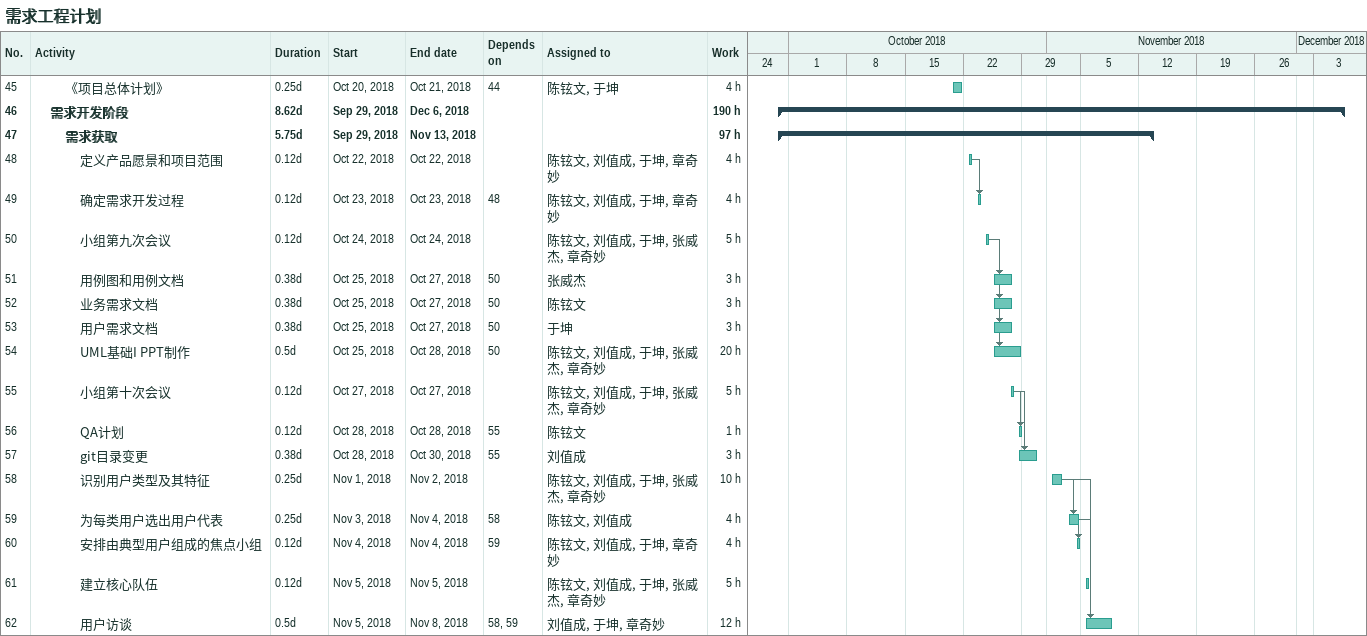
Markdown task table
需求工程计划

| ID | Level | Task | Duration | Start | Finish | Predecessors | Resources | Work (h) |
|---|---|---|---|---|---|---|---|---|
| 45 | 3 | 《项目总体计划》 | 0.25d | 2018-10-20 | 2018-10-21 | 44 | 陈铉文, 于坤 | 4 |
| 46 | 2 | **需求开发阶段** | 8.62d | 2018-09-29 | 2018-12-06 |  |  | 190 |
| 47 | 3 | **需求获取** | 5.75d | 2018-09-29 | 2018-11-13 |  |  | 97 |
| 48 | 4 | 定义产品愿景和项目范围 | 0.12d | 2018-10-22 | 2018-10-22 |  | 陈铉文, 刘值成, 于坤, 章奇妙 | 4 |
| 49 | 4 | 确定需求开发过程 | 0.12d | 2018-10-23 | 2018-10-23 | 48 | 陈铉文, 刘值成, 于坤, 章奇妙 | 4 |
| 50 | 4 | 小组第九次会议 | 0.12d | 2018-10-24 | 2018-10-24 |  | 陈铉文, 刘值成, 于坤, 张威杰, 章奇妙 | 5 |
| 51 | 4 | 用例图和用例文档 | 0.38d | 2018-10-25 | 2018-10-27 | 50 | 张威杰 | 3 |
| 52 | 4 | 业务需求文档 | 0.38d | 2018-10-25 | 2018-10-27 | 50 | 陈铉文 | 3 |
| 53 | 4 | 用户需求文档 | 0.38d | 2018-10-25 | 2018-10-27 | 50 | 于坤 | 3 |
| 54 | 4 | UML基础I PPT制作 | 0.5d | 2018-10-25 | 2018-10-28 | 50 | 陈铉文, 刘值成, 于坤, 张威杰, 章奇妙 | 20 |
| 55 | 4 | 小组第十次会议 | 0.12d | 2018-10-27 | 2018-10-27 |  | 陈铉文, 刘值成, 于坤, 张威杰, 章奇妙 | 5 |
| 56 | 4 | QA计划 | 0.12d | 2018-10-28 | 2018-10-28 | 55 | 陈铉文 | 1 |
| 57 | 4 | git目录变更 | 0.38d | 2018-10-28 | 2018-10-30 | 55 | 刘值成 | 3 |
| 58 | 4 | 识别用户类型及其特征 | 0.25d | 2018-11-01 | 2018-11-02 |  | 陈铉文, 刘值成, 于坤, 张威杰, 章奇妙 | 10 |
| 59 | 4 | 为每类用户选出用户代表 | 0.25d | 2018-11-03 | 2018-11-04 | 58 | 陈铉文, 刘值成 | 4 |
| 60 | 4 | 安排由典型用户组成的焦点小组 | 0.12d | 2018-11-04 | 2018-11-04 | 59 | 陈铉文, 刘值成, 于坤, 章奇妙 | 4 |
| 61 | 4 | 建立核心队伍 | 0.12d | 2018-11-05 | 2018-11-05 |  | 陈铉文, 刘值成, 于坤, 张威杰, 章奇妙 | 5 |
| 62 | 4 | 用户访谈 | 0.5d | 2018-11-05 | 2018-11-08 | 58, 59 | 刘值成, 于坤, 章奇妙 | 12 |
